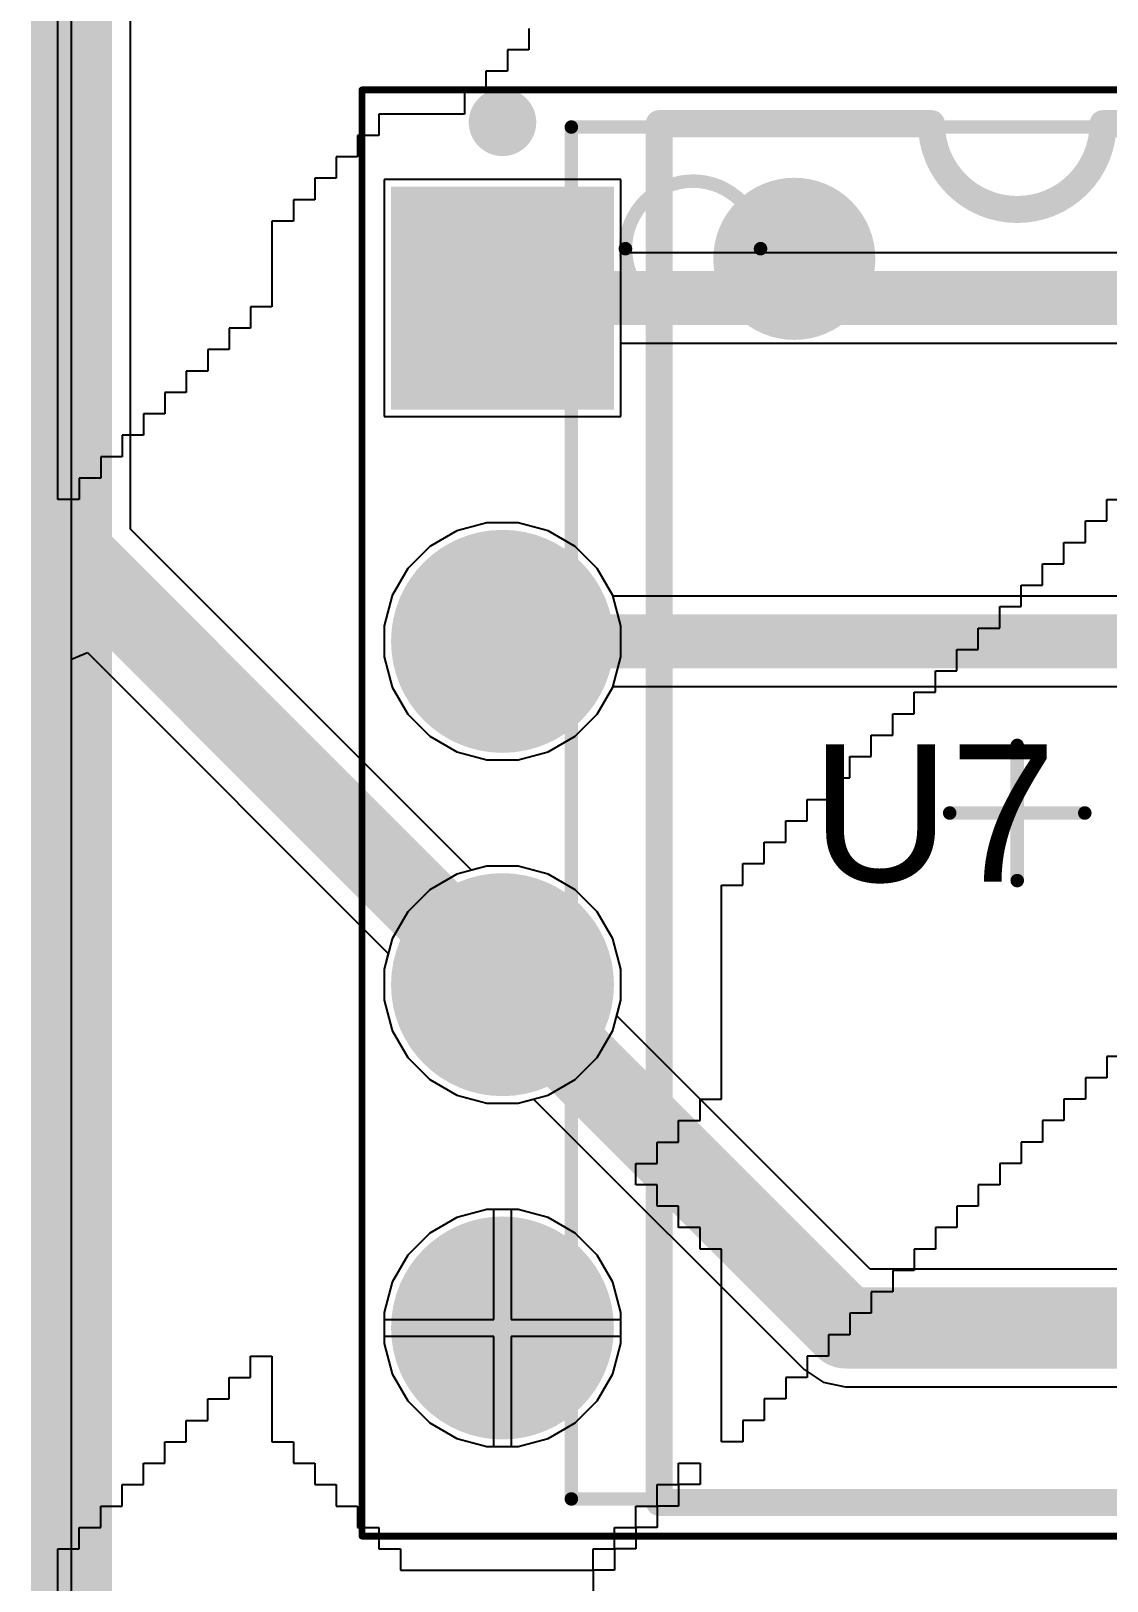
# Model space of a CAD drawing. Header units: inches. Extents: x 1.37 to 7.44, y 1.69 to 5.2.
# Drawn here: x 3.8465 to 4.16, y 2.0204 to 2.4719 of the extents above; entities that cross this region are included whole.
import ezdxf

# ---------------------------------------------------------------- set-up
doc = ezdxf.new("R2010")
doc.units = ezdxf.units.IN
doc.header["$MEASUREMENT"] = 0
for name, color, linetype in [('Bottom Layer', 5, 'Continuous'), ('Bottom Overlay', 54, 'Continuous'), ('Bottom Solder', 6, 'Continuous'), ('Mechanical 1', 6, 'Continuous'), ('Multi-Layer', 9, 'Continuous'), ('Pad Holes', 156, 'Continuous'), ('Top 3D Body', 56, 'Continuous'), ('Top Courtyard', 56, 'Continuous'), ('Top Layer', 1, 'Continuous'), ('Top Overlay', 2, 'Continuous'), ('Top Solder', 216, 'Continuous')]:
    doc.layers.add(name, color=color, linetype=linetype)
doc.styles.add('Arial', font='', dxfattribs={"height": 0.2})
doc.styles.get('Arial').set_extended_font_data('Arial')

# ---------------------------------------------------------------- blocks, each defined once
blk = doc.blocks.new('P0008A_32')
at = {"layer": 'Bottom Layer'}
blk.add_hatch(color=5, dxfattribs=at).paths.add_polyline_path([(-0.17953, 0.17953), (-0.12047, 0.17953), (-0.12047, 0.12047), (-0.17953, 0.12047)])
h = blk.add_hatch(color=5, dxfattribs=at)
edge = h.paths.add_edge_path()
edge.add_arc((0.15, 0.15), 0.02953, 0, 360)
h = blk.add_hatch(color=5, dxfattribs=at)
edge = h.paths.add_edge_path()
edge.add_arc((-0.15, 0.05), 0.02953, 0, 360)
h = blk.add_hatch(color=5, dxfattribs=at)
edge = h.paths.add_edge_path()
edge.add_arc((0.15, 0.05), 0.02953, 0, 360)
h = blk.add_hatch(color=5, dxfattribs=at)
edge = h.paths.add_edge_path()
edge.add_arc((-0.15, -0.05), 0.02953, 0, 360)
h = blk.add_hatch(color=5, dxfattribs=at)
edge = h.paths.add_edge_path()
edge.add_arc((0.15, -0.05), 0.02953, 0, 360)
h = blk.add_hatch(color=5, dxfattribs=at)
edge = h.paths.add_edge_path()
edge.add_arc((-0.15, -0.15), 0.02953, 0, 360)
h = blk.add_hatch(color=5, dxfattribs=at)
edge = h.paths.add_edge_path()
edge.add_arc((0.15, -0.15), 0.02953, 0, 360)
at = {"layer": 'Bottom Solder'}
blk.add_hatch(color=6, dxfattribs=at).paths.add_polyline_path([(-0.18248, 0.18248), (-0.11752, 0.18248), (-0.11752, 0.11752), (-0.18248, 0.11752)])
h = blk.add_hatch(color=6, dxfattribs=at)
edge = h.paths.add_edge_path()
edge.add_arc((0.15, 0.15), 0.03248, 0, 360)
h = blk.add_hatch(color=6, dxfattribs=at)
edge = h.paths.add_edge_path()
edge.add_arc((-0.15, 0.05), 0.03248, 0, 360)
h = blk.add_hatch(color=6, dxfattribs=at)
edge = h.paths.add_edge_path()
edge.add_arc((0.15, 0.05), 0.03248, 0, 360)
h = blk.add_hatch(color=6, dxfattribs=at)
edge = h.paths.add_edge_path()
edge.add_arc((-0.15, -0.05), 0.03248, 0, 360)
h = blk.add_hatch(color=6, dxfattribs=at)
edge = h.paths.add_edge_path()
edge.add_arc((0.15, -0.05), 0.03248, 0, 360)
h = blk.add_hatch(color=6, dxfattribs=at)
edge = h.paths.add_edge_path()
edge.add_arc((-0.15, -0.15), 0.03248, 0, 360)
h = blk.add_hatch(color=6, dxfattribs=at)
edge = h.paths.add_edge_path()
edge.add_arc((0.15, -0.15), 0.03248, 0, 360)
at = {"layer": 'Multi-Layer'}
blk.add_hatch(color=9, dxfattribs=at).paths.add_polyline_path([(-0.17953, 0.17953), (-0.12047, 0.17953), (-0.12047, 0.12047), (-0.17953, 0.12047)])
h = blk.add_hatch(color=9, dxfattribs=at)
edge = h.paths.add_edge_path()
edge.add_arc((0.15, 0.15), 0.02953, 0, 360)
h = blk.add_hatch(color=9, dxfattribs=at)
edge = h.paths.add_edge_path()
edge.add_arc((-0.15, 0.05), 0.02953, 0, 360)
h = blk.add_hatch(color=9, dxfattribs=at)
edge = h.paths.add_edge_path()
edge.add_arc((0.15, 0.05), 0.02953, 0, 360)
h = blk.add_hatch(color=9, dxfattribs=at)
edge = h.paths.add_edge_path()
edge.add_arc((-0.15, -0.05), 0.02953, 0, 360)
h = blk.add_hatch(color=9, dxfattribs=at)
edge = h.paths.add_edge_path()
edge.add_arc((0.15, -0.05), 0.02953, 0, 360)
h = blk.add_hatch(color=9, dxfattribs=at)
edge = h.paths.add_edge_path()
edge.add_arc((-0.15, -0.15), 0.02953, 0, 360)
h = blk.add_hatch(color=9, dxfattribs=at)
edge = h.paths.add_edge_path()
edge.add_arc((0.15, -0.15), 0.02953, 0, 360)
at = {"layer": 'Pad Holes'}
h = blk.add_hatch(color=7, dxfattribs=at)
edge = h.paths.add_edge_path()
edge.add_arc((-0.15, 0.15), 0.01772, 0, 360)
h = blk.add_hatch(color=7, dxfattribs=at)
edge = h.paths.add_edge_path()
edge.add_arc((0.15, 0.15), 0.01772, 0, 360)
h = blk.add_hatch(color=7, dxfattribs=at)
edge = h.paths.add_edge_path()
edge.add_arc((-0.15, 0.05), 0.01772, 0, 360)
h = blk.add_hatch(color=7, dxfattribs=at)
edge = h.paths.add_edge_path()
edge.add_arc((0.15, 0.05), 0.01772, 0, 360)
h = blk.add_hatch(color=7, dxfattribs=at)
edge = h.paths.add_edge_path()
edge.add_arc((-0.15, -0.05), 0.01772, 0, 360)
h = blk.add_hatch(color=7, dxfattribs=at)
edge = h.paths.add_edge_path()
edge.add_arc((0.15, -0.05), 0.01772, 0, 360)
h = blk.add_hatch(color=7, dxfattribs=at)
edge = h.paths.add_edge_path()
edge.add_arc((-0.15, -0.15), 0.01772, 0, 360)
h = blk.add_hatch(color=7, dxfattribs=at)
edge = h.paths.add_edge_path()
edge.add_arc((0.15, -0.15), 0.01772, 0, 360)
at = {"layer": 'Top Layer'}
blk.add_hatch(color=1, dxfattribs=at).paths.add_polyline_path([(-0.17953, 0.17953), (-0.12047, 0.17953), (-0.12047, 0.12047), (-0.17953, 0.12047)])
h = blk.add_hatch(color=1, dxfattribs=at)
edge = h.paths.add_edge_path()
edge.add_arc((0.15, 0.15), 0.02953, 0, 360)
h = blk.add_hatch(color=1, dxfattribs=at)
edge = h.paths.add_edge_path()
edge.add_arc((-0.15, 0.05), 0.02953, 0, 360)
h = blk.add_hatch(color=1, dxfattribs=at)
edge = h.paths.add_edge_path()
edge.add_arc((0.15, 0.05), 0.02953, 0, 360)
h = blk.add_hatch(color=1, dxfattribs=at)
edge = h.paths.add_edge_path()
edge.add_arc((-0.15, -0.05), 0.02953, 0, 360)
h = blk.add_hatch(color=1, dxfattribs=at)
edge = h.paths.add_edge_path()
edge.add_arc((0.15, -0.05), 0.02953, 0, 360)
h = blk.add_hatch(color=1, dxfattribs=at)
edge = h.paths.add_edge_path()
edge.add_arc((-0.15, -0.15), 0.02953, 0, 360)
h = blk.add_hatch(color=1, dxfattribs=at)
edge = h.paths.add_edge_path()
edge.add_arc((0.15, -0.15), 0.02953, 0, 360)
at = {"layer": 'Top Solder'}
blk.add_hatch(color=216, dxfattribs=at).paths.add_polyline_path([(-0.18248, 0.18248), (-0.11752, 0.18248), (-0.11752, 0.11752), (-0.18248, 0.11752)])
h = blk.add_hatch(color=216, dxfattribs=at)
edge = h.paths.add_edge_path()
edge.add_arc((0.15, 0.15), 0.03248, 0, 360)
h = blk.add_hatch(color=216, dxfattribs=at)
edge = h.paths.add_edge_path()
edge.add_arc((-0.15, 0.05), 0.03248, 0, 360)
h = blk.add_hatch(color=216, dxfattribs=at)
edge = h.paths.add_edge_path()
edge.add_arc((0.15, 0.05), 0.03248, 0, 360)
h = blk.add_hatch(color=216, dxfattribs=at)
edge = h.paths.add_edge_path()
edge.add_arc((-0.15, -0.05), 0.03248, 0, 360)
h = blk.add_hatch(color=216, dxfattribs=at)
edge = h.paths.add_edge_path()
edge.add_arc((0.15, -0.05), 0.03248, 0, 360)
h = blk.add_hatch(color=216, dxfattribs=at)
edge = h.paths.add_edge_path()
edge.add_arc((-0.15, -0.15), 0.03248, 0, 360)
h = blk.add_hatch(color=216, dxfattribs=at)
edge = h.paths.add_edge_path()
edge.add_arc((0.15, -0.15), 0.03248, 0, 360)
at = {"layer": 'Top 3D Body'}
for points in [[(-0.12992, -0.1998, 0.00394, 0.00394, 0), (-0.12992, 0.1998, 0.00394, 0.00394, 0)], [(-0.12992, 0.1998, 0.00394, 0.00394, 0), (0.12992, 0.1998, 0.00394, 0.00394, 0)], [(0.12992, -0.1998, 0.00394, 0.00394, 0), (0.12992, 0.1998, 0.00394, 0.00394, 0)], [(-0.12992, -0.1998, 0.00394, 0.00394, 0), (0.12992, -0.1998, 0.00394, 0.00394, 0)]]:
    blk.add_lwpolyline(points, format="xyseb", dxfattribs=at)
for points in [[(-0.13091, 0.1998, 0.00197, 0.00197, 1), (-0.12894, 0.1998, 0.00197, 0.00197, 1)], [(-0.13091, 0.1998, 0.00197, 0.00197, 1), (-0.12894, 0.1998, 0.00197, 0.00197, 1)], [(0.12894, 0.1998, 0.00197, 0.00197, 1), (0.13091, 0.1998, 0.00197, 0.00197, 1)], [(0.12894, 0.1998, 0.00197, 0.00197, 1), (0.13091, 0.1998, 0.00197, 0.00197, 1)], [(-0.0748, 0.16437, 0.00394, 0.00394, 1), (-0.11417, 0.16437, 0.00394, 0.00394, 1)], [(-0.11516, 0.16437, 0.00197, 0.00197, 1), (-0.11319, 0.16437, 0.00197, 0.00197, 1)], [(-0.07579, 0.16437, 0.00197, 0.00197, 1), (-0.07382, 0.16437, 0.00197, 0.00197, 1)], [(-0.13091, -0.1998, 0.00197, 0.00197, 1), (-0.12894, -0.1998, 0.00197, 0.00197, 1)], [(-0.13091, -0.1998, 0.00197, 0.00197, 1), (-0.12894, -0.1998, 0.00197, 0.00197, 1)], [(0.12894, -0.1998, 0.00197, 0.00197, 1), (0.13091, -0.1998, 0.00197, 0.00197, 1)], [(0.12894, -0.1998, 0.00197, 0.00197, 1), (0.13091, -0.1998, 0.00197, 0.00197, 1)]]:
    blk.add_lwpolyline(points, format="xyseb", close=True, dxfattribs=at)
at = {"layer": 'Top Courtyard'}
for points in [[(-0.19094, -0.21063, 0.00197, 0.00197, 0), (-0.19094, 0.21063, 0.00197, 0.00197, 0)], [(-0.19094, 0.21063, 0.00197, 0.00197, 0), (0.19094, 0.21063, 0.00197, 0.00197, 0)], [(0.19094, -0.21063, 0.00197, 0.00197, 0), (0.19094, 0.21063, 0.00197, 0.00197, 0)], [(0, -0.01969, 0.00394, 0.00394, 0), (0, 0.01969, 0.00394, 0.00394, 0)], [(-0.01969, 0, 0.00394, 0.00394, 0), (0.01969, 0, 0.00394, 0.00394, 0)], [(-0.19094, -0.21063, 0.00197, 0.00197, 0), (0.19094, -0.21063, 0.00197, 0.00197, 0)]]:
    blk.add_lwpolyline(points, format="xyseb", dxfattribs=at)
for points in [[(-0.19144, 0.21063, 0.000984, 0.000984, 1), (-0.19045, 0.21063, 0.000984, 0.000984, 1)], [(-0.19144, 0.21063, 0.000984, 0.000984, 1), (-0.19045, 0.21063, 0.000984, 0.000984, 1)], [(0.19045, 0.21063, 0.000984, 0.000984, 1), (0.19144, 0.21063, 0.000984, 0.000984, 1)], [(0.19045, 0.21063, 0.000984, 0.000984, 1), (0.19144, 0.21063, 0.000984, 0.000984, 1)], [(-0.00098, 0.01969, 0.00197, 0.00197, 1), (0.00098, 0.01969, 0.00197, 0.00197, 1)], [(-0.02067, 0, 0.00197, 0.00197, 1), (-0.0187, 0, 0.00197, 0.00197, 1)], [(0.0187, 0, 0.00197, 0.00197, 1), (0.02067, 0, 0.00197, 0.00197, 1)], [(-0.00098, -0.01969, 0.00197, 0.00197, 1), (0.00098, -0.01969, 0.00197, 0.00197, 1)], [(-0.19144, -0.21063, 0.000984, 0.000984, 1), (-0.19045, -0.21063, 0.000984, 0.000984, 1)], [(-0.19144, -0.21063, 0.000984, 0.000984, 1), (-0.19045, -0.21063, 0.000984, 0.000984, 1)], [(0.19045, -0.21063, 0.000984, 0.000984, 1), (0.19144, -0.21063, 0.000984, 0.000984, 1)], [(0.19045, -0.21063, 0.000984, 0.000984, 1), (0.19144, -0.21063, 0.000984, 0.000984, 1)]]:
    blk.add_lwpolyline(points, format="xyseb", close=True, dxfattribs=at)
at = {"layer": 'Top Overlay'}
for points in [[(-0.14508, 0.20118, 0.00984, 0.00984, 1), (-0.15492, 0.20118, 0.00984, 0.00984, 1)], [(-0.15738, 0.20118, 0.00492, 0.00492, 1), (-0.15246, 0.20118, 0.00492, 0.00492, 1)], [(-0.14754, 0.20118, 0.00492, 0.00492, 1), (-0.14262, 0.20118, 0.00492, 0.00492, 1)], [(-0.1063, 0.20079, 0.00394, 0.00394, 1), (-0.10236, 0.20079, 0.00394, 0.00394, 1)], [(-0.1063, 0.20079, 0.00394, 0.00394, 1), (-0.10236, 0.20079, 0.00394, 0.00394, 1)], [(-0.02697, 0.20079, 0.00394, 0.00394, 1), (-0.02303, 0.20079, 0.00394, 0.00394, 1)], [(-0.02697, 0.20079, 0.00394, 0.00394, 1), (-0.02303, 0.20079, 0.00394, 0.00394, 1)], [(0.02303, 0.20079, 0.00394, 0.00394, 1), (0.02697, 0.20079, 0.00394, 0.00394, 1)], [(0.02303, 0.20079, 0.00394, 0.00394, 1), (0.02697, 0.20079, 0.00394, 0.00394, 1)], [(0.10236, 0.20079, 0.00394, 0.00394, 1), (0.1063, 0.20079, 0.00394, 0.00394, 1)], [(0.10236, 0.20079, 0.00394, 0.00394, 1), (0.1063, 0.20079, 0.00394, 0.00394, 1)], [(-0.05315, 0.16142, 0.02362, 0.02362, 1), (-0.07677, 0.16142, 0.02362, 0.02362, 1)], [(-0.08268, 0.16142, 0.01181, 0.01181, 1), (-0.07087, 0.16142, 0.01181, 0.01181, 1)], [(-0.05906, 0.16142, 0.01181, 0.01181, 1), (-0.04724, 0.16142, 0.01181, 0.01181, 1)], [(-0.1063, -0.20079, 0.00394, 0.00394, 1), (-0.10236, -0.20079, 0.00394, 0.00394, 1)], [(-0.1063, -0.20079, 0.00394, 0.00394, 1), (-0.10236, -0.20079, 0.00394, 0.00394, 1)], [(0.10236, -0.20079, 0.00394, 0.00394, 1), (0.1063, -0.20079, 0.00394, 0.00394, 1)], [(0.10236, -0.20079, 0.00394, 0.00394, 1), (0.1063, -0.20079, 0.00394, 0.00394, 1)]]:
    blk.add_lwpolyline(points, format="xyseb", close=True, dxfattribs=at)
for points in [[(-0.10433, -0.20079, 0.00787, 0.00787, 0), (-0.10433, 0.20079, 0.00787, 0.00787, 0)], [(-0.10433, 0.20079, 0.00787, 0.00787, 0), (-0.025, 0.20079, 0.00787, 0.00787, 0)], [(0.025, 0.20079, 0.00787, 0.00787, -1), (-0.025, 0.20079, 0.00787, 0.00787, 0)], [(0.025, 0.20079, 0.00787, 0.00787, 0), (0.10433, 0.20079, 0.00787, 0.00787, 0)], [(0.10433, -0.20079, 0.00787, 0.00787, 0), (0.10433, 0.20079, 0.00787, 0.00787, 0)], [(-0.10433, -0.20079, 0.00787, 0.00787, 0), (0.10433, -0.20079, 0.00787, 0.00787, 0)]]:
    blk.add_lwpolyline(points, format="xyseb", dxfattribs=at)
at = {"layer": 'Mechanical 1', "style": 'Arial'}
blk.add_text('U7', height=0.04, dxfattribs=at).set_placement((-0.06, -0.02))

msp = doc.modelspace()

# ---------------------------------------------------------------- linework, layer by layer
at = {"layer": 'Bottom Layer'}
for p, q in [((3.87541, 2.32678), (3.87541, 2.87402)), ((4.01839, 2.42862), (3.94933, 2.42862)), ((3.94933, 2.42862), (3.94933, 2.35957)), ((4.01839, 2.40722), (4.01839, 2.42862)), ((4.21031, 2.40722), (4.01839, 2.40722)), ((4.01839, 2.35957), (4.01839, 2.38097)), ((4.01839, 2.38097), (4.21575, 2.38097)), ((3.94933, 2.35957), (4.01839, 2.35957)), ((3.97478, 2.22741), (3.87541, 2.32678)), ((3.97053, 2.32627), (3.96266, 2.32172)), ((3.97931, 2.32862), (3.97053, 2.32627)), ((3.9884, 2.32862), (3.97931, 2.32862)), ((3.99719, 2.32627), (3.9884, 2.32862)), ((4.00506, 2.32172), (3.99719, 2.32627)), ((3.96266, 2.32172), (3.95623, 2.31529)), ((4.01149, 2.31529), (4.00506, 2.32172)), ((3.95623, 2.31529), (3.95168, 2.30742)), ((4.01603, 2.30742), (4.01149, 2.31529)), ((3.95168, 2.30742), (3.94933, 2.29864)), ((4.01609, 2.30722), (4.01603, 2.30742)), ((4.21161, 2.30722), (4.01609, 2.30722)), ((3.94933, 2.29864), (3.94933, 2.28955)), ((3.85827, 2.28891), (3.86289, 2.29083)), ((3.86289, 2.29083), (3.95054, 2.20317)), ((3.94933, 2.28955), (3.95168, 2.28077)), ((3.85827, 1.73228), (3.85827, 2.28891)), ((3.95168, 2.28077), (3.95623, 2.27289)), ((4.01149, 2.27289), (4.01603, 2.28077)), ((4.01603, 2.28077), (4.01609, 2.28097)), ((4.01609, 2.28097), (4.21705, 2.28097)), ((3.95623, 2.27289), (3.96266, 2.26647)), ((4.00506, 2.26647), (4.01149, 2.27289)), ((3.96266, 2.26647), (3.97053, 2.26192)), ((3.99719, 2.26192), (4.00506, 2.26647)), ((3.97053, 2.26192), (3.97931, 2.25957)), ((3.9884, 2.25957), (3.99719, 2.26192)), ((3.97931, 2.25957), (3.9884, 2.25957)), ((3.97931, 2.22862), (3.97478, 2.22741)), ((3.9884, 2.22862), (3.97931, 2.22862)), ((3.99719, 2.22627), (3.9884, 2.22862)), ((4.00506, 2.22172), (3.99719, 2.22627)), ((4.01149, 2.21529), (4.00506, 2.22172)), ((4.01603, 2.20742), (4.01149, 2.21529)), ((4.01839, 2.19864), (4.01603, 2.20742)), ((3.95054, 2.20317), (3.94933, 2.19864)), ((3.94933, 2.19864), (3.94933, 2.18955)), ((4.01839, 2.18955), (4.01839, 2.19864)), ((3.94933, 2.18955), (3.95168, 2.18077)), ((4.01717, 2.18502), (4.01839, 2.18955)), ((3.95168, 2.18077), (3.95623, 2.17289)), ((4.09096, 2.11123), (4.01717, 2.18502)), ((3.95623, 2.17289), (3.96266, 2.16647)), ((3.96266, 2.16647), (3.97053, 2.16192)), ((3.97053, 2.16192), (3.97931, 2.15957)), ((3.97931, 2.15957), (3.9884, 2.15957)), ((3.9884, 2.15957), (3.99293, 2.16078)), ((3.99293, 2.16078), (4.07174, 2.08197)), ((3.97931, 2.12862), (3.97053, 2.12627)), ((3.98136, 2.12862), (3.97931, 2.12862)), ((3.98136, 2.09659), (3.98136, 2.12862)), ((3.9884, 2.12862), (3.98636, 2.12862)), ((3.98636, 2.12862), (3.98636, 2.09659)), ((3.99719, 2.12627), (3.9884, 2.12862)), ((3.97053, 2.12627), (3.96266, 2.12172)), ((4.00506, 2.12172), (3.99719, 2.12627)), ((3.96266, 2.12172), (3.95623, 2.11529)), ((4.01149, 2.11529), (4.00506, 2.12172)), ((3.95623, 2.11529), (3.95168, 2.10742)), ((4.01603, 2.10742), (4.01149, 2.11529)), ((4.25389, 2.11123), (4.09096, 2.11123)), ((3.95168, 2.10742), (3.94933, 2.09864)), ((4.01839, 2.09864), (4.01603, 2.10742)), ((3.94933, 2.09864), (3.94933, 2.09659)), ((3.94933, 2.09659), (3.98136, 2.09659)), ((3.98636, 2.09659), (4.01839, 2.09659)), ((4.01839, 2.09659), (4.01839, 2.09864)), ((3.98136, 2.09159), (3.94933, 2.09159)), ((3.94933, 2.09159), (3.94933, 2.08955)), ((3.98136, 2.05957), (3.98136, 2.09159)), ((4.01839, 2.09159), (3.98636, 2.09159)), ((3.98636, 2.09159), (3.98636, 2.05957)), ((4.01839, 2.08955), (4.01839, 2.09159)), ((3.94933, 2.08955), (3.95168, 2.08077)), ((4.01603, 2.08077), (4.01839, 2.08955)), ((4.07174, 2.08197), (4.0773, 2.07826)), ((3.95168, 2.08077), (3.95623, 2.07289)), ((4.01149, 2.07289), (4.01603, 2.08077)), ((4.0773, 2.07826), (4.08386, 2.07695)), ((4.08386, 2.07695), (4.25389, 2.07695)), ((3.95623, 2.07289), (3.96266, 2.06647)), ((4.00506, 2.06647), (4.01149, 2.07289)), ((3.96266, 2.06647), (3.97053, 2.06192)), ((3.99719, 2.06192), (4.00506, 2.06647)), ((3.97053, 2.06192), (3.97931, 2.05957)), ((3.97931, 2.05957), (3.98136, 2.05957)), ((3.98636, 2.05957), (3.9884, 2.05957)), ((3.9884, 2.05957), (3.99719, 2.06192))]:
    msp.add_line(p, q, dxfattribs=at)
for points in [[(3.85827, 2.31969, 0.02362, 0.02362, 0), (3.85827, 3.38583, 0.02362, 0.02362, 0)], [(3.98386, 2.39409, 0.01575, 0.01575, 0), (4.21575, 2.39409, 0.01575, 0.01575, 0)], [(3.85827, 2.31969, 0.02362, 0.02362, 0), (3.98386, 2.19409, 0.02362, 0.02362, 0)], [(3.98386, 2.29409, 0.01575, 0.01575, 0), (4.21705, 2.29409, 0.01575, 0.01575, 0)], [(3.98386, 2.19409, 0.02362, 0.02362, 0), (4.08386, 2.09409, 0.02362, 0.02362, 0)], [(4.08386, 2.09409, 0.02362, 0.02362, 0), (4.28386, 2.09409, 0.02362, 0.02362, 0)]]:
    msp.add_lwpolyline(points, format="xyseb", dxfattribs=at)
for points in [[(3.97992, 2.39409, 0.00787, 0.00787, 1), (3.9878, 2.39409, 0.00787, 0.00787, 1)], [(3.85236, 2.31969, 0.01181, 0.01181, 1), (3.86417, 2.31969, 0.01181, 0.01181, 1)], [(3.85236, 2.31969, 0.01181, 0.01181, 1), (3.86417, 2.31969, 0.01181, 0.01181, 1)], [(3.97992, 2.29409, 0.00787, 0.00787, 1), (3.9878, 2.29409, 0.00787, 0.00787, 1)], [(3.97795, 2.19409, 0.01181, 0.01181, 1), (3.98976, 2.19409, 0.01181, 0.01181, 1)], [(3.97795, 2.19409, 0.01181, 0.01181, 1), (3.98976, 2.19409, 0.01181, 0.01181, 1)], [(4.07795, 2.09409, 0.01181, 0.01181, 1), (4.08976, 2.09409, 0.01181, 0.01181, 1)], [(4.07795, 2.09409, 0.01181, 0.01181, 1), (4.08976, 2.09409, 0.01181, 0.01181, 1)]]:
    msp.add_lwpolyline(points, format="xyseb", close=True, dxfattribs=at)
at = {"layer": 'Bottom Overlay'}
for p, q in [((3.8543, 2.33539), (3.8543, 2.49757)), ((3.99153, 2.47262), (3.99153, 2.46638)), ((3.99153, 2.46638), (3.98529, 2.46638)), ((3.98529, 2.46638), (3.98529, 2.46014)), ((3.98529, 2.46014), (3.97905, 2.46014)), ((3.97905, 2.46014), (3.97905, 2.45391)), ((3.97905, 2.45391), (3.97281, 2.45391)), ((3.97281, 2.45391), (3.97281, 2.44767)), ((3.97281, 2.44767), (3.94786, 2.44767)), ((3.94786, 2.44767), (3.94786, 2.44143)), ((3.94786, 2.44143), (3.94163, 2.44143)), ((3.94163, 2.44143), (3.94163, 2.43519)), ((3.94163, 2.43519), (3.93539, 2.43519)), ((3.93539, 2.43519), (3.93539, 2.42896)), ((3.93539, 2.42896), (3.92915, 2.42896)), ((3.92915, 2.42896), (3.92915, 2.42272)), ((3.92915, 2.42272), (3.92291, 2.42272)), ((3.92291, 2.42272), (3.92291, 2.41648)), ((3.92291, 2.41648), (3.91667, 2.41648)), ((3.91667, 2.41648), (3.91667, 2.39153)), ((3.91667, 2.39153), (3.91044, 2.39153)), ((3.91044, 2.39153), (3.91044, 2.38529)), ((3.91044, 2.38529), (3.9042, 2.38529)), ((3.9042, 2.38529), (3.9042, 2.37905)), ((3.9042, 2.37905), (3.89796, 2.37905)), ((3.89796, 2.37905), (3.89796, 2.37282)), ((3.89796, 2.37282), (3.89172, 2.37282)), ((3.89172, 2.37282), (3.89172, 2.36658)), ((3.89172, 2.36658), (3.88549, 2.36658)), ((3.88549, 2.36658), (3.88549, 2.36034)), ((3.88549, 2.36034), (3.87925, 2.36034)), ((3.87925, 2.36034), (3.87925, 2.3541)), ((3.87925, 2.3541), (3.87301, 2.3541)), ((3.87301, 2.3541), (3.87301, 2.34787)), ((3.87301, 2.34787), (3.86677, 2.34787)), ((3.86677, 2.34787), (3.86677, 2.34163)), ((3.86677, 2.34163), (3.86054, 2.34163)), ((3.86054, 2.34163), (3.86054, 2.33539)), ((3.86054, 2.33539), (3.8543, 2.33539)), ((4.15994, 2.32915), (4.15994, 2.33539)), ((4.15994, 2.33539), (4.16618, 2.33539)), ((4.15371, 2.32292), (4.15371, 2.32915)), ((4.15371, 2.32915), (4.15994, 2.32915)), ((4.14747, 2.31668), (4.14747, 2.32292)), ((4.14747, 2.32292), (4.15371, 2.32292)), ((4.14123, 2.31044), (4.14123, 2.31668)), ((4.14123, 2.31668), (4.14747, 2.31668)), ((4.13499, 2.3042), (4.13499, 2.31044)), ((4.13499, 2.31044), (4.14123, 2.31044)), ((4.12875, 2.29797), (4.12875, 2.3042)), ((4.12875, 2.3042), (4.13499, 2.3042)), ((4.12252, 2.29173), (4.12252, 2.29797)), ((4.12252, 2.29797), (4.12875, 2.29797)), ((4.11628, 2.28549), (4.11628, 2.29173)), ((4.11628, 2.29173), (4.12252, 2.29173)), ((4.11004, 2.27925), (4.11004, 2.28549)), ((4.11004, 2.28549), (4.11628, 2.28549)), ((4.1038, 2.27301), (4.1038, 2.27925)), ((4.1038, 2.27925), (4.11004, 2.27925)), ((4.09757, 2.26678), (4.09757, 2.27301)), ((4.09757, 2.27301), (4.1038, 2.27301)), ((4.09133, 2.26054), (4.09133, 2.26678)), ((4.09133, 2.26678), (4.09757, 2.26678)), ((4.08509, 2.2543), (4.08509, 2.26054)), ((4.08509, 2.26054), (4.09133, 2.26054)), ((4.07885, 2.24806), (4.07885, 2.2543)), ((4.07885, 2.2543), (4.08509, 2.2543)), ((4.07262, 2.24183), (4.07262, 2.24806)), ((4.07262, 2.24806), (4.07885, 2.24806)), ((4.06638, 2.23559), (4.06638, 2.24183)), ((4.06638, 2.24183), (4.07262, 2.24183)), ((4.06014, 2.22935), (4.06014, 2.23559)), ((4.06014, 2.23559), (4.06638, 2.23559)), ((4.0539, 2.22311), (4.0539, 2.22935)), ((4.0539, 2.22935), (4.06014, 2.22935)), ((4.04767, 2.16074), (4.04767, 2.22311)), ((4.04767, 2.22311), (4.0539, 2.22311)), ((4.16618, 2.17321), (4.15994, 2.17321)), ((4.15994, 2.17321), (4.15994, 2.16697)), ((4.15994, 2.16697), (4.15371, 2.16697)), ((4.15371, 2.16697), (4.15371, 2.16074)), ((4.04143, 2.1545), (4.04143, 2.16074)), ((4.04143, 2.16074), (4.04767, 2.16074)), ((4.15371, 2.16074), (4.14747, 2.16074)), ((4.14747, 2.16074), (4.14747, 2.1545)), ((4.03519, 2.14826), (4.03519, 2.1545)), ((4.03519, 2.1545), (4.04143, 2.1545)), ((4.14747, 2.1545), (4.14123, 2.1545)), ((4.14123, 2.1545), (4.14123, 2.14826)), ((4.02895, 2.14202), (4.02895, 2.14826)), ((4.02895, 2.14826), (4.03519, 2.14826)), ((4.14123, 2.14826), (4.13499, 2.14826)), ((4.13499, 2.14826), (4.13499, 2.14202)), ((4.02271, 2.13579), (4.02271, 2.14202)), ((4.02271, 2.14202), (4.02895, 2.14202)), ((4.13499, 2.14202), (4.12875, 2.14202)), ((4.12875, 2.14202), (4.12875, 2.13579)), ((4.02895, 2.13579), (4.02271, 2.13579)), ((4.02895, 2.12955), (4.02895, 2.13579)), ((4.12875, 2.13579), (4.12252, 2.13579)), ((4.12252, 2.13579), (4.12252, 2.12955)), ((4.03519, 2.12955), (4.02895, 2.12955)), ((4.03519, 2.12331), (4.03519, 2.12955)), ((4.12252, 2.12955), (4.11628, 2.12955)), ((4.11628, 2.12955), (4.11628, 2.12331)), ((4.04143, 2.12331), (4.03519, 2.12331)), ((4.04143, 2.11707), (4.04143, 2.12331)), ((4.11628, 2.12331), (4.11004, 2.12331)), ((4.11004, 2.12331), (4.11004, 2.11707)), ((4.04767, 2.11707), (4.04143, 2.11707)), ((4.04767, 2.06093), (4.04767, 2.11707)), ((4.11004, 2.11707), (4.1038, 2.11707)), ((4.1038, 2.11707), (4.1038, 2.11084)), ((4.1038, 2.11084), (4.09757, 2.11084)), ((4.09757, 2.11084), (4.09757, 2.1046)), ((4.09757, 2.1046), (4.09133, 2.1046)), ((4.09133, 2.1046), (4.09133, 2.09836)), ((4.09133, 2.09836), (4.08509, 2.09836)), ((4.08509, 2.09836), (4.08509, 2.09212)), ((4.08509, 2.09212), (4.07885, 2.09212)), ((4.07885, 2.09212), (4.07885, 2.08589)), ((3.91044, 2.07965), (3.91044, 2.08589)), ((3.91044, 2.08589), (3.91667, 2.08589)), ((3.91667, 2.08589), (3.91667, 2.06093)), ((4.07885, 2.08589), (4.07262, 2.08589)), ((4.07262, 2.08589), (4.07262, 2.07965)), ((3.9042, 2.07341), (3.9042, 2.07965)), ((3.9042, 2.07965), (3.91044, 2.07965)), ((4.07262, 2.07965), (4.06638, 2.07965)), ((4.06638, 2.07965), (4.06638, 2.07341)), ((3.89796, 2.06717), (3.89796, 2.07341)), ((3.89796, 2.07341), (3.9042, 2.07341)), ((4.06638, 2.07341), (4.06014, 2.07341)), ((4.06014, 2.07341), (4.06014, 2.06717)), ((3.89172, 2.06093), (3.89172, 2.06717)), ((3.89172, 2.06717), (3.89796, 2.06717)), ((4.06014, 2.06717), (4.0539, 2.06717)), ((4.0539, 2.06717), (4.0539, 2.06093)), ((3.88549, 2.0547), (3.88549, 2.06093)), ((3.88549, 2.06093), (3.89172, 2.06093)), ((3.91667, 2.06093), (3.92291, 2.06093)), ((3.92291, 2.06093), (3.92291, 2.0547)), ((4.0539, 2.06093), (4.04767, 2.06093)), ((3.87925, 2.04846), (3.87925, 2.0547)), ((3.87925, 2.0547), (3.88549, 2.0547)), ((3.92291, 2.0547), (3.92915, 2.0547)), ((3.92915, 2.0547), (3.92915, 2.04846)), ((4.03519, 2.04846), (4.03519, 2.0547)), ((4.03519, 2.0547), (4.04143, 2.0547)), ((4.04143, 2.0547), (4.04143, 2.04846)), ((3.87301, 2.04222), (3.87301, 2.04846)), ((3.87301, 2.04846), (3.87925, 2.04846)), ((3.92915, 2.04846), (3.93539, 2.04846)), ((3.93539, 2.04846), (3.93539, 2.04222)), ((4.02895, 2.04846), (4.03519, 2.04846)), ((4.02895, 2.04222), (4.02895, 2.04846)), ((4.04143, 2.04846), (4.03519, 2.04846)), ((4.03519, 2.04846), (4.03519, 2.04222)), ((3.86677, 2.03598), (3.86677, 2.04222)), ((3.86677, 2.04222), (3.87301, 2.04222)), ((3.93539, 2.04222), (3.94163, 2.04222)), ((3.94163, 2.04222), (3.94163, 2.03598)), ((4.02271, 2.03598), (4.02271, 2.04222)), ((4.02271, 2.04222), (4.02895, 2.04222)), ((4.03519, 2.04222), (4.02895, 2.04222)), ((4.02895, 2.04222), (4.02895, 2.03598)), ((3.86054, 2.02975), (3.86054, 2.03598)), ((3.86054, 2.03598), (3.86677, 2.03598)), ((3.94163, 2.03598), (3.94786, 2.03598)), ((3.94786, 2.03598), (3.94786, 2.02975)), ((4.01648, 2.02975), (4.01648, 2.03598)), ((4.01648, 2.03598), (4.02271, 2.03598)), ((4.02895, 2.03598), (4.02271, 2.03598)), ((4.02271, 2.03598), (4.02271, 2.02975)), ((3.8543, 1.97361), (3.8543, 2.02975)), ((3.8543, 2.02975), (3.86054, 2.02975)), ((3.94786, 2.02975), (3.9541, 2.02975)), ((3.9541, 2.02975), (3.9541, 2.02351)), ((4.01024, 2.02351), (4.01024, 2.02975)), ((4.01024, 2.02975), (4.01648, 2.02975)), ((4.01648, 2.02975), (4.01648, 2.02351)), ((4.02271, 2.02975), (4.01648, 2.02975)), ((3.9541, 2.02351), (4.01024, 2.02351)), ((4.01648, 2.02351), (4.01024, 2.02351)), ((4.01024, 2.02351), (4.01024, 2.01727))]:
    msp.add_line(p, q, dxfattribs=at)
at = {"layer": 'Top Layer'}
for p, q in [((3.85827, 1.73228), (3.85827, 2.87402)), ((4.01839, 2.42862), (3.94933, 2.42862)), ((3.94933, 2.42862), (3.94933, 2.35957)), ((4.01839, 2.35957), (4.01839, 2.42862)), ((3.94933, 2.35957), (4.01839, 2.35957)), ((3.97053, 2.32627), (3.96266, 2.32172)), ((3.97931, 2.32862), (3.97053, 2.32627)), ((3.9884, 2.32862), (3.97931, 2.32862)), ((3.99719, 2.32627), (3.9884, 2.32862)), ((4.00506, 2.32172), (3.99719, 2.32627)), ((3.96266, 2.32172), (3.95623, 2.31529)), ((4.01149, 2.31529), (4.00506, 2.32172)), ((3.95623, 2.31529), (3.95168, 2.30742)), ((4.01603, 2.30742), (4.01149, 2.31529)), ((3.95168, 2.30742), (3.94933, 2.29864)), ((4.01839, 2.29864), (4.01603, 2.30742)), ((3.94933, 2.29864), (3.94933, 2.28955)), ((4.01839, 2.28955), (4.01839, 2.29864)), ((3.94933, 2.28955), (3.95168, 2.28077)), ((4.01603, 2.28077), (4.01839, 2.28955)), ((3.95168, 2.28077), (3.95623, 2.27289)), ((4.01149, 2.27289), (4.01603, 2.28077)), ((3.95623, 2.27289), (3.96266, 2.26647)), ((4.00506, 2.26647), (4.01149, 2.27289)), ((3.96266, 2.26647), (3.97053, 2.26192)), ((3.99719, 2.26192), (4.00506, 2.26647)), ((3.97053, 2.26192), (3.97931, 2.25957)), ((3.9884, 2.25957), (3.99719, 2.26192)), ((3.97931, 2.25957), (3.9884, 2.25957)), ((3.97053, 2.22627), (3.96266, 2.22172)), ((3.97931, 2.22862), (3.97053, 2.22627)), ((3.9884, 2.22862), (3.97931, 2.22862)), ((3.99719, 2.22627), (3.9884, 2.22862)), ((4.00506, 2.22172), (3.99719, 2.22627)), ((3.96266, 2.22172), (3.95623, 2.21529)), ((4.01149, 2.21529), (4.00506, 2.22172)), ((3.95623, 2.21529), (3.95168, 2.20742)), ((4.01603, 2.20742), (4.01149, 2.21529)), ((3.95168, 2.20742), (3.94933, 2.19864)), ((4.01839, 2.19864), (4.01603, 2.20742)), ((3.94933, 2.19864), (3.94933, 2.18955)), ((4.01839, 2.18955), (4.01839, 2.19864)), ((3.94933, 2.18955), (3.95168, 2.18077)), ((4.01603, 2.18077), (4.01839, 2.18955)), ((3.95168, 2.18077), (3.95623, 2.17289)), ((4.01149, 2.17289), (4.01603, 2.18077)), ((3.95623, 2.17289), (3.96266, 2.16647)), ((4.00506, 2.16647), (4.01149, 2.17289)), ((3.96266, 2.16647), (3.97053, 2.16192)), ((3.99719, 2.16192), (4.00506, 2.16647)), ((3.97053, 2.16192), (3.97931, 2.15957)), ((3.97931, 2.15957), (3.9884, 2.15957)), ((3.9884, 2.15957), (3.99719, 2.16192)), ((3.97931, 2.12862), (3.97053, 2.12627)), ((3.9884, 2.12862), (3.97931, 2.12862)), ((3.99719, 2.12627), (3.9884, 2.12862)), ((3.97053, 2.12627), (3.96266, 2.12172)), ((4.00506, 2.12172), (3.99719, 2.12627)), ((3.96266, 2.12172), (3.95623, 2.11529)), ((4.01149, 2.11529), (4.00506, 2.12172)), ((3.95623, 2.11529), (3.95168, 2.10742)), ((4.01603, 2.10742), (4.01149, 2.11529)), ((3.95168, 2.10742), (3.94933, 2.09864)), ((4.01839, 2.09864), (4.01603, 2.10742)), ((3.94933, 2.09864), (3.94933, 2.08955)), ((4.01839, 2.08955), (4.01839, 2.09864)), ((3.94933, 2.08955), (3.95168, 2.08077)), ((4.01603, 2.08077), (4.01839, 2.08955)), ((3.95168, 2.08077), (3.95623, 2.07289)), ((4.01149, 2.07289), (4.01603, 2.08077)), ((3.95623, 2.07289), (3.96266, 2.06647)), ((4.00506, 2.06647), (4.01149, 2.07289)), ((3.96266, 2.06647), (3.97053, 2.06192)), ((3.99719, 2.06192), (4.00506, 2.06647)), ((3.97053, 2.06192), (3.97931, 2.05957)), ((3.97931, 2.05957), (3.9884, 2.05957)), ((3.9884, 2.05957), (3.99719, 2.06192))]:
    msp.add_line(p, q, dxfattribs=at)
at = {"layer": 'Top Overlay'}
msp.add_lwpolyline([(3.85827, 1.73228, 0.02362, 0.02362, 0), (3.85827, 2.87402, 0.02362, 0.02362, 0)], format="xyseb", dxfattribs=at)

# ---------------------------------------------------------------- block references
msp.add_blockref('P0008A_32', (4.13386, 2.24409))

doc.saveas('drawing.dxf')
